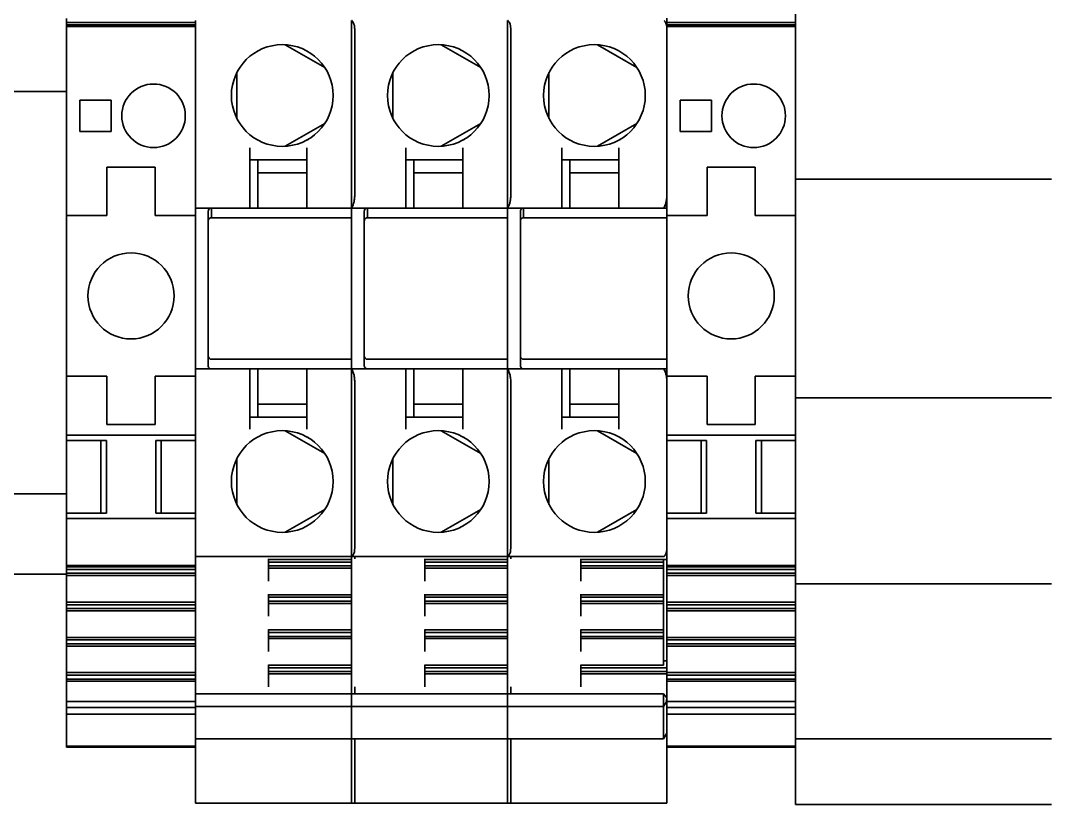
# Model space of a CAD drawing. Header units: millimetres. Extents: x 184 to 2238, y 135 to 1711.
# Drawn here: x 1827.8 to 1891.8, y 1379.1 to 1427.8 of the extents above; entities that cross this region are included whole.
import ezdxf

# ---------------------------------------------------------------- set-up
doc = ezdxf.new("R2010")
doc.units = ezdxf.units.MM
doc.header["$LTSCALE"] = 6
doc.layers.add('Видимый контур (ГОСТ)', color=7, linetype='Continuous', lineweight=35)

msp = doc.modelspace()

# ---------------------------------------------------------------- linework, layer by layer
at = {"layer": 'Видимый контур (ГОСТ)'}
for p, q in [((1875.941, 1417.981), (1875.941, 1429.538)), ((1830.641, 1427.728), (1830.641, 1427.966)), ((1867.941, 1427.997), (1867.941, 1427.575)), ((1838.641, 1427.728), (1830.641, 1427.728)), ((1830.641, 1427.566), (1830.641, 1427.728)), ((1830.641, 1427.537), (1830.641, 1427.566)), ((1830.641, 1427.566), (1838.641, 1427.566)), ((1830.641, 1427.537), (1830.641, 1427.48)), ((1830.641, 1427.48), (1838.641, 1427.48)), ((1830.641, 1427.48), (1830.641, 1427.3)), ((1830.641, 1426.769), (1830.641, 1427.3)), ((1838.641, 1427.767), (1838.641, 1427.838)), ((1838.641, 1427.399), (1838.641, 1427.767)), ((1838.641, 1427.399), (1838.641, 1427.3)), ((1838.641, 1426.769), (1838.641, 1427.3)), ((1848.341, 1427.767), (1848.341, 1427.838)), ((1848.341, 1427.231), (1848.341, 1427.767)), ((1848.541, 1427.231), (1848.541, 1427.335)), ((1858.041, 1427.767), (1858.041, 1427.838)), ((1858.041, 1427.231), (1858.041, 1427.767)), ((1858.241, 1427.231), (1858.241, 1427.335)), ((1867.941, 1427.575), (1867.837, 1427.755)), ((1875.941, 1427.728), (1867.941, 1427.728)), ((1867.941, 1427.575), (1867.941, 1427.521)), ((1867.941, 1427.566), (1875.941, 1427.566)), ((1867.941, 1427.521), (1867.941, 1427.409)), ((1867.941, 1427.48), (1875.941, 1427.48)), ((1867.941, 1427.409), (1867.941, 1427.3)), ((1867.941, 1426.769), (1867.941, 1427.3)), ((1830.641, 1426.769), (1830.641, 1416.471)), ((1838.641, 1426.769), (1838.641, 1416.471)), ((1848.341, 1427.231), (1848.341, 1416.931)), ((1848.541, 1427.231), (1848.541, 1416.931)), ((1858.041, 1427.231), (1858.041, 1416.931)), ((1858.241, 1427.231), (1858.241, 1416.931)), ((1867.941, 1426.769), (1867.941, 1416.471)), ((1844.222, 1426.338), (1846.684, 1424.916)), ((1853.922, 1426.338), (1856.384, 1424.916)), ((1863.622, 1426.338), (1866.084, 1424.916)), ((1841.216, 1421.759), (1841.216, 1424.602)), ((1850.916, 1421.759), (1850.916, 1424.602)), ((1860.616, 1421.759), (1860.616, 1424.602)), ((1830.641, 1423.421), (1737.695, 1423.421)), ((1833.416, 1422.896), (1831.466, 1422.896)), ((1831.466, 1422.896), (1831.466, 1420.946)), ((1833.416, 1420.946), (1833.416, 1422.896)), ((1870.716, 1422.896), (1868.766, 1422.896)), ((1868.766, 1422.896), (1868.766, 1420.946)), ((1870.716, 1420.946), (1870.716, 1422.896)), ((1831.466, 1420.946), (1833.416, 1420.946)), ((1846.684, 1421.445), (1844.222, 1420.023)), ((1856.384, 1421.445), (1853.922, 1420.023)), ((1866.084, 1421.445), (1863.622, 1420.023)), ((1868.766, 1420.946), (1870.716, 1420.946)), ((1845.644, 1420.454), (1845.6, 1420.429)), ((1855.344, 1420.454), (1855.3, 1420.429)), ((1865.044, 1420.454), (1865, 1420.429)), ((1842.016, 1419.931), (1842.016, 1416.931)), ((1845.566, 1416.931), (1845.566, 1419.931)), ((1851.716, 1419.931), (1851.716, 1416.931)), ((1855.266, 1416.931), (1855.266, 1419.931)), ((1861.416, 1419.931), (1861.416, 1416.931)), ((1864.966, 1416.931), (1864.966, 1419.931)), ((1842.016, 1419.181), (1845.566, 1419.181)), ((1842.516, 1419.181), (1842.516, 1416.181)), ((1851.716, 1419.181), (1855.266, 1419.181)), ((1852.216, 1419.181), (1852.216, 1416.181)), ((1861.416, 1419.181), (1864.966, 1419.181)), ((1861.916, 1419.181), (1861.916, 1416.181)), ((1833.141, 1418.721), (1833.141, 1416.471)), ((1836.141, 1418.721), (1833.141, 1418.721)), ((1836.141, 1416.471), (1836.141, 1418.721)), ((1842.516, 1418.381), (1845.566, 1418.381)), ((1852.216, 1418.381), (1855.266, 1418.381)), ((1861.916, 1418.381), (1864.966, 1418.381)), ((1870.441, 1418.721), (1870.441, 1416.471)), ((1873.441, 1418.721), (1870.441, 1418.721)), ((1873.441, 1416.471), (1873.441, 1418.721)), ((1891.841, 1417.981), (1875.941, 1417.981)), ((1875.941, 1404.381), (1875.941, 1417.981)), ((1830.641, 1415.721), (1830.641, 1416.471)), ((1833.141, 1416.471), (1833.141, 1415.721)), ((1836.141, 1415.721), (1836.141, 1416.471)), ((1838.641, 1415.721), (1838.641, 1416.471)), ((1842.016, 1416.181), (1842.016, 1416.931)), ((1845.566, 1416.931), (1845.566, 1416.181)), ((1848.341, 1416.181), (1848.341, 1416.931)), ((1851.716, 1416.181), (1851.716, 1416.931)), ((1855.266, 1416.931), (1855.266, 1416.181)), ((1858.041, 1416.181), (1858.041, 1416.931)), ((1861.416, 1416.181), (1861.416, 1416.931)), ((1864.966, 1416.931), (1864.966, 1416.181)), ((1867.941, 1416.527), (1867.79, 1416.265)), ((1867.941, 1415.721), (1867.941, 1416.471)), ((1870.441, 1416.471), (1870.441, 1415.721)), ((1873.441, 1415.721), (1873.441, 1416.471)), ((1838.641, 1416.181), (1842.016, 1416.181)), ((1839.441, 1415.681), (1839.441, 1415.981)), ((1839.637, 1416.181), (1839.637, 1415.815)), ((1842.516, 1416.181), (1842.016, 1416.181)), ((1842.516, 1416.181), (1845.566, 1416.181)), ((1845.566, 1416.181), (1848.341, 1416.181)), ((1848.39, 1416.265), (1848.341, 1416.181)), ((1848.341, 1416.181), (1848.341, 1415.681)), ((1848.341, 1416.181), (1851.716, 1416.181)), ((1849.141, 1415.681), (1849.141, 1415.981)), ((1849.337, 1416.181), (1849.337, 1415.815)), ((1852.216, 1416.181), (1851.716, 1416.181)), ((1852.216, 1416.181), (1855.266, 1416.181)), ((1855.266, 1416.181), (1858.041, 1416.181)), ((1858.09, 1416.265), (1858.041, 1416.181)), ((1858.041, 1416.181), (1858.041, 1415.681)), ((1858.041, 1416.181), (1861.416, 1416.181)), ((1858.841, 1415.681), (1858.841, 1415.981)), ((1859.037, 1416.181), (1859.037, 1415.815)), ((1861.916, 1416.181), (1861.416, 1416.181)), ((1861.916, 1416.181), (1864.966, 1416.181)), ((1864.966, 1416.181), (1867.741, 1416.181)), ((1867.79, 1416.265), (1867.741, 1416.181)), ((1867.741, 1416.181), (1867.941, 1416.181)), ((1833.141, 1415.721), (1830.641, 1415.721)), ((1830.641, 1415.721), (1830.641, 1405.721)), ((1836.141, 1415.721), (1838.641, 1415.721)), ((1838.641, 1406.222), (1838.641, 1415.721)), ((1839.441, 1406.681), (1839.441, 1415.681)), ((1839.641, 1415.581), (1848.341, 1415.581)), ((1848.341, 1415.681), (1848.341, 1406.681)), ((1849.141, 1406.681), (1849.141, 1415.681)), ((1849.341, 1415.581), (1858.041, 1415.581)), ((1858.041, 1415.681), (1858.041, 1406.681)), ((1858.841, 1406.681), (1858.841, 1415.681)), ((1859.041, 1415.581), (1867.941, 1415.581)), ((1870.441, 1415.721), (1867.941, 1415.721)), ((1867.941, 1415.721), (1867.941, 1405.834)), ((1873.441, 1415.721), (1875.941, 1415.721)), ((1838.641, 1406.222), (1838.641, 1406.181)), ((1838.641, 1405.582), (1838.641, 1406.181)), ((1838.641, 1406.181), (1842.016, 1406.181)), ((1839.441, 1406.381), (1839.441, 1406.681)), ((1839.641, 1406.781), (1848.341, 1406.781)), ((1842.516, 1406.181), (1842.016, 1406.181)), ((1842.016, 1406.181), (1842.016, 1405.431)), ((1842.516, 1406.181), (1845.566, 1406.181)), ((1842.516, 1403.181), (1842.516, 1406.181)), ((1845.566, 1405.431), (1845.566, 1406.181)), ((1845.566, 1406.181), (1848.341, 1406.181)), ((1848.341, 1406.681), (1848.341, 1406.181)), ((1848.39, 1406.096), (1848.341, 1406.181)), ((1848.341, 1405.431), (1848.341, 1406.181)), ((1848.341, 1406.181), (1851.716, 1406.181)), ((1849.141, 1406.381), (1849.141, 1406.681)), ((1849.341, 1406.781), (1858.041, 1406.781)), ((1852.216, 1406.181), (1851.716, 1406.181)), ((1851.716, 1406.181), (1851.716, 1405.431)), ((1852.216, 1406.181), (1855.266, 1406.181)), ((1852.216, 1403.181), (1852.216, 1406.181)), ((1855.266, 1405.431), (1855.266, 1406.181)), ((1855.266, 1406.181), (1858.041, 1406.181)), ((1858.041, 1406.681), (1858.041, 1406.181)), ((1858.09, 1406.096), (1858.041, 1406.181)), ((1858.041, 1405.431), (1858.041, 1406.181)), ((1858.041, 1406.181), (1861.416, 1406.181)), ((1858.841, 1406.381), (1858.841, 1406.681)), ((1859.041, 1406.781), (1867.941, 1406.781)), ((1861.916, 1406.181), (1861.416, 1406.181)), ((1861.416, 1406.181), (1861.416, 1405.431)), ((1861.916, 1406.181), (1864.966, 1406.181)), ((1861.916, 1403.181), (1861.916, 1406.181)), ((1864.966, 1405.431), (1864.966, 1406.181)), ((1864.966, 1406.181), (1867.741, 1406.181)), ((1867.79, 1406.096), (1867.741, 1406.181)), ((1867.741, 1406.181), (1867.941, 1406.181)), ((1830.641, 1405.721), (1833.141, 1405.721)), ((1830.641, 1404.971), (1830.641, 1405.721)), ((1833.141, 1404.971), (1833.141, 1405.721)), ((1836.141, 1404.971), (1836.141, 1405.721)), ((1836.141, 1405.721), (1838.641, 1405.721)), ((1838.641, 1404.971), (1838.641, 1405.582)), ((1867.941, 1405.834), (1867.79, 1406.096)), ((1867.941, 1405.595), (1867.941, 1405.834)), ((1867.941, 1405.721), (1870.441, 1405.721)), ((1867.941, 1404.971), (1867.941, 1405.595)), ((1870.441, 1404.971), (1870.441, 1405.721)), ((1873.441, 1404.971), (1873.441, 1405.721)), ((1873.441, 1405.721), (1875.941, 1405.721)), ((1830.641, 1404.971), (1830.641, 1402.071)), ((1833.141, 1404.971), (1833.141, 1402.721)), ((1836.141, 1402.721), (1836.141, 1404.971)), ((1838.641, 1404.971), (1838.641, 1402.071)), ((1842.016, 1402.431), (1842.016, 1405.431)), ((1845.566, 1405.431), (1845.566, 1402.431)), ((1848.341, 1405.431), (1848.341, 1395.131)), ((1848.541, 1405.431), (1848.541, 1395.131)), ((1851.716, 1402.431), (1851.716, 1405.431)), ((1855.266, 1405.431), (1855.266, 1402.431)), ((1858.041, 1405.431), (1858.041, 1395.131)), ((1858.241, 1405.431), (1858.241, 1395.131)), ((1861.416, 1402.431), (1861.416, 1405.431)), ((1864.966, 1405.431), (1864.966, 1402.431)), ((1867.941, 1404.971), (1867.941, 1402.071)), ((1870.441, 1404.971), (1870.441, 1402.721)), ((1873.441, 1402.721), (1873.441, 1404.971)), ((1891.841, 1404.381), (1875.941, 1404.381)), ((1875.941, 1392.823), (1875.941, 1404.381)), ((1842.516, 1403.981), (1845.566, 1403.981)), ((1852.216, 1403.981), (1855.266, 1403.981)), ((1861.916, 1403.981), (1864.966, 1403.981)), ((1845.566, 1403.181), (1842.016, 1403.181)), ((1855.266, 1403.181), (1851.716, 1403.181)), ((1864.966, 1403.181), (1861.416, 1403.181)), ((1833.141, 1402.721), (1836.141, 1402.721)), ((1846.684, 1400.916), (1844.222, 1402.338)), ((1856.384, 1400.916), (1853.922, 1402.338)), ((1866.084, 1400.916), (1863.622, 1402.338)), ((1870.441, 1402.721), (1873.441, 1402.721)), ((1830.641, 1402.071), (1838.641, 1402.071)), ((1830.641, 1401.721), (1830.641, 1402.071)), ((1830.641, 1401.721), (1833.108, 1401.721)), ((1830.641, 1397.221), (1830.641, 1401.721)), ((1832.766, 1397.221), (1832.766, 1401.721)), ((1833.108, 1401.721), (1833.108, 1397.221)), ((1836.174, 1401.721), (1838.641, 1401.721)), ((1836.174, 1397.221), (1836.174, 1401.721)), ((1836.516, 1397.221), (1836.516, 1401.721)), ((1838.641, 1402.071), (1838.641, 1396.871)), ((1845.644, 1401.907), (1845.6, 1401.932)), ((1855.344, 1401.907), (1855.3, 1401.932)), ((1865.044, 1401.907), (1865, 1401.932)), ((1867.941, 1402.071), (1875.941, 1402.071)), ((1867.941, 1402.071), (1867.941, 1396.871)), ((1867.941, 1401.721), (1870.408, 1401.721)), ((1870.066, 1397.221), (1870.066, 1401.721)), ((1870.408, 1401.721), (1870.408, 1397.221)), ((1873.474, 1401.721), (1875.941, 1401.721)), ((1873.474, 1397.221), (1873.474, 1401.721)), ((1873.816, 1397.221), (1873.816, 1401.721)), ((1841.216, 1400.602), (1841.216, 1397.759)), ((1850.916, 1400.602), (1850.916, 1397.759)), ((1860.616, 1400.602), (1860.616, 1397.759)), ((1830.641, 1398.421), (1737.695, 1398.421)), ((1830.641, 1397.221), (1833.108, 1397.221)), ((1830.641, 1396.871), (1830.641, 1397.221)), ((1836.174, 1397.221), (1838.641, 1397.221)), ((1844.222, 1396.023), (1846.684, 1397.445)), ((1853.922, 1396.023), (1856.384, 1397.445)), ((1863.622, 1396.023), (1866.084, 1397.445)), ((1867.941, 1397.221), (1870.408, 1397.221)), ((1873.474, 1397.221), (1875.941, 1397.221)), ((1830.641, 1396.871), (1838.641, 1396.871)), ((1830.641, 1396.871), (1830.641, 1394.672)), ((1838.641, 1396.871), (1838.641, 1394.672)), ((1867.941, 1396.871), (1875.941, 1396.871)), ((1867.941, 1396.871), (1867.941, 1394.672)), ((1830.641, 1394.142), (1830.641, 1394.672)), ((1838.641, 1394.142), (1838.641, 1394.672)), ((1848.341, 1394.595), (1848.341, 1395.131)), ((1848.541, 1395.131), (1848.541, 1395.027)), ((1858.041, 1394.595), (1858.041, 1395.131)), ((1858.241, 1395.131), (1858.241, 1395.027)), ((1867.941, 1394.787), (1867.837, 1394.606)), ((1867.941, 1394.142), (1867.941, 1394.672)), ((1830.641, 1394.142), (1830.641, 1393.961)), ((1838.641, 1394.523), (1848.366, 1394.523)), ((1838.641, 1394.142), (1838.641, 1393.961)), ((1843.191, 1392.993), (1843.191, 1394.365)), ((1848.341, 1394.335), (1843.191, 1394.335)), ((1848.341, 1394.174), (1843.191, 1394.174)), ((1848.341, 1394.523), (1848.341, 1394.595)), ((1848.341, 1394.523), (1848.341, 1385.971)), ((1848.341, 1394.523), (1858.066, 1394.523)), ((1848.541, 1394.523), (1848.541, 1394.365)), ((1852.891, 1392.993), (1852.891, 1394.365)), ((1858.041, 1394.335), (1852.891, 1394.335)), ((1858.041, 1394.174), (1852.891, 1394.174)), ((1858.041, 1394.523), (1858.041, 1394.595)), ((1858.041, 1394.523), (1858.041, 1385.971)), ((1858.041, 1394.523), (1867.766, 1394.523)), ((1858.241, 1394.523), (1858.241, 1394.365)), ((1862.591, 1392.993), (1862.591, 1394.365)), ((1867.941, 1394.335), (1862.591, 1394.335)), ((1867.741, 1394.174), (1862.591, 1394.174)), ((1867.741, 1394.335), (1867.741, 1394.174)), ((1867.741, 1394.174), (1867.741, 1393.935)), ((1867.941, 1394.142), (1867.941, 1393.961)), ((1830.641, 1393.421), (1737.695, 1393.421)), ((1830.641, 1393.961), (1838.641, 1393.961)), ((1830.641, 1393.905), (1830.641, 1393.961)), ((1830.641, 1393.905), (1830.641, 1393.875)), ((1830.641, 1393.875), (1830.641, 1393.714)), ((1838.641, 1393.875), (1830.641, 1393.875)), ((1838.641, 1393.714), (1830.641, 1393.714)), ((1830.641, 1393.714), (1830.641, 1393.475)), ((1838.641, 1393.475), (1830.641, 1393.475)), ((1838.641, 1393.475), (1830.641, 1393.475)), ((1830.641, 1393.475), (1830.641, 1393.334)), ((1838.641, 1393.905), (1838.641, 1393.961)), ((1838.641, 1393.905), (1838.641, 1393.875)), ((1838.641, 1393.875), (1838.641, 1393.088)), ((1848.341, 1393.935), (1843.191, 1393.935)), ((1848.341, 1393.794), (1843.191, 1393.794)), ((1858.041, 1393.935), (1852.891, 1393.935)), ((1858.041, 1393.794), (1852.891, 1393.794)), ((1867.741, 1393.935), (1862.591, 1393.935)), ((1867.741, 1393.794), (1862.591, 1393.794)), ((1867.741, 1393.935), (1867.741, 1393.794)), ((1867.741, 1393.794), (1867.741, 1393.109)), ((1867.941, 1393.961), (1875.941, 1393.961)), ((1867.941, 1393.905), (1867.941, 1393.961)), ((1867.941, 1393.905), (1867.941, 1393.875)), ((1867.941, 1393.875), (1867.941, 1393.714)), ((1875.941, 1393.875), (1867.941, 1393.875)), ((1875.941, 1393.714), (1867.941, 1393.714)), ((1867.941, 1393.714), (1867.941, 1393.475)), ((1875.941, 1393.475), (1867.941, 1393.475)), ((1875.941, 1393.475), (1867.941, 1393.475)), ((1867.941, 1393.475), (1867.941, 1393.334)), ((1838.641, 1393.334), (1830.641, 1393.334)), ((1830.641, 1393.334), (1830.641, 1392.649)), ((1838.641, 1393.088), (1838.641, 1392.649)), ((1848.341, 1392.993), (1848.341, 1392.173)), ((1858.041, 1392.993), (1858.041, 1392.173)), ((1867.741, 1392.993), (1867.741, 1393.109)), ((1867.741, 1392.993), (1867.741, 1392.173)), ((1875.941, 1393.334), (1867.941, 1393.334)), ((1867.941, 1393.334), (1867.941, 1392.649)), ((1891.841, 1392.823), (1875.941, 1392.823)), ((1875.941, 1383.181), (1875.941, 1392.823)), ((1830.641, 1392.649), (1830.641, 1392.533)), ((1830.641, 1391.713), (1830.641, 1392.533)), ((1838.641, 1392.649), (1838.641, 1392.533)), ((1838.641, 1391.713), (1838.641, 1392.533)), ((1843.191, 1390.801), (1843.191, 1392.173)), ((1848.341, 1392.143), (1843.191, 1392.143)), ((1852.891, 1390.801), (1852.891, 1392.173)), ((1858.041, 1392.143), (1852.891, 1392.143)), ((1862.591, 1390.801), (1862.591, 1392.173)), ((1867.741, 1392.143), (1862.591, 1392.143)), ((1867.741, 1392.143), (1867.741, 1392.173)), ((1867.741, 1392.143), (1867.741, 1391.982)), ((1867.941, 1392.649), (1867.941, 1392.533)), ((1867.941, 1391.713), (1867.941, 1392.533)), ((1830.641, 1391.713), (1830.641, 1391.683)), ((1830.641, 1391.683), (1830.641, 1391.522)), ((1838.641, 1391.683), (1830.641, 1391.683)), ((1838.641, 1391.522), (1830.641, 1391.522)), ((1830.641, 1391.522), (1830.641, 1391.283)), ((1838.641, 1391.713), (1838.641, 1391.683)), ((1838.641, 1391.683), (1838.641, 1390.896)), ((1848.341, 1391.982), (1843.191, 1391.982)), ((1848.341, 1391.743), (1843.191, 1391.743)), ((1848.341, 1391.602), (1843.191, 1391.602)), ((1858.041, 1391.982), (1852.891, 1391.982)), ((1858.041, 1391.743), (1852.891, 1391.743)), ((1858.041, 1391.602), (1852.891, 1391.602)), ((1867.741, 1391.982), (1862.591, 1391.982)), ((1867.741, 1391.743), (1862.591, 1391.743)), ((1867.741, 1391.602), (1862.591, 1391.602)), ((1867.741, 1391.982), (1867.741, 1391.743)), ((1867.741, 1391.743), (1867.741, 1391.602)), ((1867.741, 1391.602), (1867.741, 1390.917)), ((1867.941, 1391.713), (1867.941, 1391.683)), ((1867.941, 1391.683), (1867.941, 1391.522)), ((1875.941, 1391.683), (1867.941, 1391.683)), ((1875.941, 1391.522), (1867.941, 1391.522)), ((1867.941, 1391.522), (1867.941, 1391.283)), ((1838.641, 1391.283), (1830.641, 1391.283)), ((1838.641, 1391.283), (1830.641, 1391.283)), ((1830.641, 1391.283), (1830.641, 1391.142)), ((1838.641, 1391.142), (1830.641, 1391.142)), ((1830.641, 1391.142), (1830.641, 1390.457)), ((1838.641, 1390.896), (1838.641, 1390.457)), ((1848.341, 1390.801), (1848.341, 1389.981)), ((1858.041, 1390.801), (1858.041, 1389.981)), ((1867.741, 1390.801), (1867.741, 1390.917)), ((1867.741, 1390.801), (1867.741, 1389.981)), ((1875.941, 1391.283), (1867.941, 1391.283)), ((1875.941, 1391.283), (1867.941, 1391.283)), ((1867.941, 1391.283), (1867.941, 1391.142)), ((1875.941, 1391.142), (1867.941, 1391.142)), ((1867.941, 1391.142), (1867.941, 1390.457)), ((1830.641, 1390.457), (1830.641, 1390.341)), ((1830.641, 1389.521), (1830.641, 1390.341)), ((1838.641, 1390.457), (1838.641, 1390.341)), ((1838.641, 1389.521), (1838.641, 1390.341)), ((1867.941, 1390.457), (1867.941, 1390.341)), ((1867.941, 1389.521), (1867.941, 1390.341)), ((1830.641, 1389.521), (1830.641, 1389.491)), ((1838.641, 1389.521), (1838.641, 1389.491)), ((1843.191, 1388.609), (1843.191, 1389.981)), ((1848.341, 1389.951), (1843.191, 1389.951)), ((1848.341, 1389.79), (1843.191, 1389.79)), ((1848.341, 1389.551), (1843.191, 1389.551)), ((1852.891, 1388.609), (1852.891, 1389.981)), ((1858.041, 1389.951), (1852.891, 1389.951)), ((1858.041, 1389.79), (1852.891, 1389.79)), ((1858.041, 1389.551), (1852.891, 1389.551)), ((1862.591, 1388.609), (1862.591, 1389.981)), ((1867.741, 1389.951), (1862.591, 1389.951)), ((1867.741, 1389.79), (1862.591, 1389.79)), ((1867.741, 1389.551), (1862.591, 1389.551)), ((1867.741, 1389.951), (1867.741, 1389.981)), ((1867.741, 1389.951), (1867.741, 1389.79)), ((1867.741, 1389.79), (1867.741, 1389.551)), ((1867.741, 1389.551), (1867.741, 1389.41)), ((1867.941, 1389.521), (1867.941, 1389.491)), ((1830.641, 1389.491), (1830.641, 1389.33)), ((1838.641, 1389.491), (1830.641, 1389.491)), ((1838.641, 1389.33), (1830.641, 1389.33)), ((1830.641, 1389.33), (1830.641, 1389.091)), ((1838.641, 1389.091), (1830.641, 1389.091)), ((1838.641, 1389.091), (1830.641, 1389.091)), ((1830.641, 1389.091), (1830.641, 1388.95)), ((1838.641, 1388.95), (1830.641, 1388.95)), ((1830.641, 1388.95), (1830.641, 1388.265)), ((1838.641, 1389.491), (1838.641, 1388.704)), ((1848.341, 1389.41), (1843.191, 1389.41)), ((1858.041, 1389.41), (1852.891, 1389.41)), ((1867.741, 1389.41), (1862.591, 1389.41)), ((1867.741, 1389.41), (1867.741, 1388.725)), ((1867.941, 1389.491), (1867.941, 1389.33)), ((1875.941, 1389.491), (1867.941, 1389.491)), ((1875.941, 1389.33), (1867.941, 1389.33)), ((1867.941, 1389.33), (1867.941, 1389.091)), ((1875.941, 1389.091), (1867.941, 1389.091)), ((1875.941, 1389.091), (1867.941, 1389.091)), ((1867.941, 1389.091), (1867.941, 1388.95)), ((1875.941, 1388.95), (1867.941, 1388.95)), ((1867.941, 1388.95), (1867.941, 1388.265)), ((1830.641, 1388.265), (1830.641, 1388.149)), ((1838.641, 1388.704), (1838.641, 1388.265)), ((1838.641, 1388.265), (1838.641, 1388.149)), ((1848.341, 1388.609), (1848.341, 1387.789)), ((1858.041, 1388.609), (1858.041, 1387.789)), ((1867.741, 1388.609), (1867.741, 1388.725)), ((1867.741, 1388.609), (1867.741, 1387.789)), ((1867.941, 1388.265), (1867.941, 1388.149)), ((1830.641, 1387.329), (1830.641, 1388.149)), ((1838.641, 1387.329), (1838.641, 1388.149)), ((1843.191, 1386.417), (1843.191, 1387.789)), ((1848.341, 1387.759), (1843.191, 1387.759)), ((1848.341, 1387.598), (1843.191, 1387.598)), ((1852.891, 1386.417), (1852.891, 1387.789)), ((1858.041, 1387.759), (1852.891, 1387.759)), ((1858.041, 1387.598), (1852.891, 1387.598)), ((1862.591, 1386.417), (1862.591, 1387.789)), ((1867.741, 1387.759), (1862.591, 1387.759)), ((1867.941, 1387.598), (1862.591, 1387.598)), ((1867.941, 1388.022), (1867.741, 1388.022)), ((1867.741, 1387.759), (1867.741, 1387.789)), ((1867.941, 1387.329), (1867.941, 1388.149)), ((1830.641, 1387.329), (1830.641, 1387.299)), ((1830.641, 1387.299), (1830.641, 1387.138)), ((1838.641, 1387.299), (1830.641, 1387.299)), ((1838.641, 1387.138), (1830.641, 1387.138)), ((1830.641, 1387.138), (1830.641, 1386.899)), ((1838.641, 1387.329), (1838.641, 1387.299)), ((1838.641, 1387.299), (1838.641, 1386.512)), ((1848.341, 1387.359), (1843.191, 1387.359)), ((1848.341, 1387.217), (1843.191, 1387.217)), ((1858.041, 1387.359), (1852.891, 1387.359)), ((1858.041, 1387.217), (1852.891, 1387.217)), ((1867.941, 1387.359), (1862.591, 1387.359)), ((1867.941, 1387.217), (1862.591, 1387.217)), ((1867.941, 1387.329), (1867.941, 1387.299)), ((1875.941, 1387.299), (1867.941, 1387.299)), ((1867.941, 1387.299), (1867.941, 1387.217)), ((1867.941, 1387.217), (1867.941, 1386.894)), ((1875.941, 1387.138), (1867.941, 1387.138)), ((1838.641, 1386.899), (1830.641, 1386.899)), ((1838.641, 1386.899), (1830.641, 1386.899)), ((1830.641, 1386.899), (1830.641, 1386.758)), ((1838.641, 1386.758), (1830.641, 1386.758)), ((1830.641, 1386.758), (1830.641, 1386.073)), ((1838.641, 1386.512), (1838.641, 1386.073)), ((1848.541, 1386.417), (1848.541, 1385.971)), ((1858.241, 1386.417), (1858.241, 1385.971)), ((1875.941, 1386.899), (1867.941, 1386.899)), ((1875.941, 1386.899), (1867.941, 1386.899)), ((1867.941, 1386.894), (1867.941, 1386.758)), ((1875.941, 1386.758), (1867.941, 1386.758)), ((1867.941, 1386.758), (1867.941, 1386.073)), ((1830.641, 1386.073), (1830.641, 1385.957)), ((1830.641, 1385.511), (1830.641, 1385.957)), ((1838.641, 1386.073), (1838.641, 1385.957)), ((1838.641, 1385.971), (1848.341, 1385.971)), ((1838.641, 1385.511), (1838.641, 1385.957)), ((1848.341, 1385.758), (1848.341, 1385.971)), ((1848.341, 1385.971), (1848.341, 1385.758)), ((1848.341, 1385.971), (1858.041, 1385.971)), ((1848.341, 1385.406), (1848.341, 1385.758)), ((1848.341, 1385.406), (1848.341, 1385.758)), ((1858.041, 1385.758), (1858.041, 1385.971)), ((1858.041, 1385.971), (1858.041, 1385.758)), ((1858.041, 1385.971), (1867.741, 1385.971)), ((1858.041, 1385.406), (1858.041, 1385.758)), ((1858.041, 1385.406), (1858.041, 1385.758)), ((1867.941, 1385.726), (1867.741, 1385.971)), ((1867.741, 1385.758), (1867.741, 1385.971)), ((1867.741, 1385.406), (1867.741, 1385.758)), ((1867.941, 1386.073), (1867.941, 1385.957)), ((1867.941, 1385.511), (1867.941, 1385.957)), ((1830.641, 1385.511), (1838.641, 1385.511)), ((1830.641, 1385.122), (1830.641, 1385.511)), ((1830.641, 1385.122), (1838.641, 1385.122)), ((1830.641, 1385.122), (1830.641, 1384.941)), ((1838.641, 1385.122), (1838.641, 1385.511)), ((1838.641, 1385.181), (1848.341, 1385.181)), ((1838.641, 1385.122), (1838.641, 1384.941)), ((1848.341, 1385.181), (1848.341, 1385.406)), ((1848.341, 1385.181), (1848.341, 1385.406)), ((1848.341, 1383.442), (1848.341, 1385.181)), ((1848.341, 1385.181), (1848.341, 1383.442)), ((1848.341, 1385.181), (1858.041, 1385.181)), ((1858.041, 1385.181), (1858.041, 1385.406)), ((1858.041, 1385.181), (1858.041, 1385.406)), ((1858.041, 1383.442), (1858.041, 1385.181)), ((1858.041, 1385.181), (1858.041, 1383.442)), ((1858.041, 1385.181), (1867.741, 1385.181)), ((1867.941, 1385.527), (1867.741, 1385.181)), ((1867.741, 1385.181), (1867.741, 1385.406)), ((1867.741, 1383.442), (1867.741, 1385.181)), ((1867.941, 1385.511), (1875.941, 1385.511)), ((1867.941, 1385.122), (1867.941, 1385.511)), ((1867.941, 1385.122), (1875.941, 1385.122)), ((1867.941, 1385.122), (1867.941, 1384.941)), ((1830.641, 1384.722), (1830.641, 1384.941)), ((1830.641, 1382.982), (1830.641, 1384.722)), ((1830.641, 1384.722), (1838.641, 1384.722)), ((1838.641, 1384.722), (1838.641, 1384.941)), ((1838.641, 1382.982), (1838.641, 1384.722)), ((1867.941, 1384.722), (1867.941, 1384.941)), ((1867.941, 1382.982), (1867.941, 1384.722)), ((1867.941, 1384.722), (1875.941, 1384.722)), ((1838.641, 1383.181), (1848.341, 1383.181)), ((1848.341, 1383.181), (1848.341, 1383.442)), ((1848.341, 1383.181), (1848.341, 1383.442)), ((1848.341, 1383.181), (1848.341, 1379.931)), ((1848.341, 1383.181), (1858.041, 1383.181)), ((1848.541, 1383.181), (1848.541, 1379.931)), ((1858.041, 1383.181), (1858.041, 1383.442)), ((1858.041, 1383.181), (1858.041, 1383.442)), ((1858.041, 1383.181), (1858.041, 1379.931)), ((1858.041, 1383.181), (1867.741, 1383.181)), ((1858.241, 1383.181), (1858.241, 1379.931)), ((1867.941, 1383.527), (1867.741, 1383.181)), ((1867.741, 1383.181), (1867.741, 1383.442)), ((1875.941, 1382.982), (1875.941, 1383.181)), ((1891.841, 1383.181), (1875.941, 1383.181)), ((1830.641, 1382.721), (1830.641, 1382.982)), ((1830.641, 1382.671), (1830.641, 1382.721)), ((1830.641, 1382.721), (1838.641, 1382.721)), ((1838.641, 1382.671), (1830.641, 1382.671)), ((1838.641, 1382.721), (1838.641, 1382.982)), ((1838.641, 1382.721), (1838.641, 1379.931)), ((1867.941, 1382.721), (1867.941, 1382.982)), ((1867.941, 1382.721), (1875.941, 1382.721)), ((1867.941, 1382.721), (1867.941, 1379.931)), ((1875.941, 1382.671), (1867.941, 1382.671)), ((1875.941, 1382.721), (1875.941, 1382.982)), ((1875.941, 1379.104), (1875.941, 1382.721)), ((1838.641, 1379.181), (1838.641, 1379.931)), ((1848.341, 1379.181), (1848.341, 1379.931)), ((1848.541, 1379.181), (1848.541, 1379.931)), ((1858.041, 1379.181), (1858.041, 1379.931)), ((1858.241, 1379.181), (1858.241, 1379.931)), ((1867.941, 1379.181), (1867.941, 1379.931)), ((1838.641, 1379.181), (1848.541, 1379.181)), ((1848.341, 1379.181), (1858.241, 1379.181)), ((1858.041, 1379.181), (1867.941, 1379.181)), ((1891.841, 1379.104), (1875.941, 1379.104))]:
    msp.add_line(p, q, dxfattribs=at)
for centre, radius in [((1844.041, 1423.181), 3.162), ((1853.741, 1423.181), 3.162), ((1863.441, 1423.181), 3.162), ((1836.041, 1421.921), 1.975), ((1873.341, 1421.921), 1.975), ((1834.641, 1410.721), 2.675), ((1871.941, 1410.721), 2.675), ((1844.041, 1399.181), 3.162), ((1853.741, 1399.181), 3.162), ((1863.441, 1399.181), 3.162)]:
    msp.add_circle(centre, radius, dxfattribs=at)
for centre, start, end in [((1839.641, 1415.381), 90, 90.00421), ((1849.341, 1415.381), 90, 90.00421), ((1859.041, 1415.381), 90, 90.00421), ((1839.641, 1406.981), 180, 269.99732), ((1849.341, 1406.981), 180, 269.99732), ((1859.041, 1406.981), 180, 269.99732)]:
    msp.add_arc(centre, 0.2, start, end, dxfattribs=at)
for centre in [(1839.641, 1416.381), (1849.341, 1416.381), (1859.041, 1416.381)]:
    msp.add_ellipse(centre, major_axis=(0, -0.801), ratio=0.006166, start_param=5.497928, end_param=5.899937, dxfattribs=at)
for points, knots in [([(1848.43, 1427.767), (1848.427, 1427.771), (1848.425, 1427.775), (1848.41, 1427.798), (1848.398, 1427.815), (1848.379, 1427.834), (1848.372, 1427.838), (1848.366, 1427.838)], [0.04255823, 0.04255823, 0.04255823, 0.04255823, 0.04449648, 0.04449648, 0.05431353, 0.05431353, 0.06212108, 0.06212108, 0.06212108, 0.06212108]), ([(1848.52, 1427.545), (1848.518, 1427.554), (1848.516, 1427.563), (1848.514, 1427.571), (1848.497, 1427.642), (1848.462, 1427.714), (1848.43, 1427.767)], [-0.00296651, -0.00296651, -0.00296651, -0.00296651, 0, 0, 0, 0.02427793, 0.02427793, 0.02427793, 0.02427793]), ([(1848.541, 1427.335), (1848.541, 1427.341), (1848.54, 1427.348), (1848.54, 1427.354), (1848.537, 1427.416), (1848.53, 1427.483), (1848.52, 1427.545)], [-0.00194957, -0.00194957, -0.00194957, -0.00194957, 0, 0, 0, 0.01900111, 0.01900111, 0.01900111, 0.01900111]), ([(1858.13, 1427.767), (1858.127, 1427.771), (1858.125, 1427.775), (1858.11, 1427.798), (1858.098, 1427.815), (1858.079, 1427.834), (1858.072, 1427.838), (1858.066, 1427.838)], [0.04255823, 0.04255823, 0.04255823, 0.04255823, 0.04449648, 0.04449648, 0.05431353, 0.05431353, 0.06212108, 0.06212108, 0.06212108, 0.06212108]), ([(1858.22, 1427.545), (1858.218, 1427.554), (1858.216, 1427.563), (1858.214, 1427.571), (1858.197, 1427.642), (1858.162, 1427.714), (1858.13, 1427.767)], [-0.00296651, -0.00296651, -0.00296651, -0.00296651, 0, 0, 0, 0.02427793, 0.02427793, 0.02427793, 0.02427793]), ([(1858.241, 1427.335), (1858.241, 1427.341), (1858.24, 1427.348), (1858.24, 1427.354), (1858.237, 1427.416), (1858.23, 1427.483), (1858.22, 1427.545)], [-0.00194957, -0.00194957, -0.00194957, -0.00194957, 0, 0, 0, 0.01900111, 0.01900111, 0.01900111, 0.01900111]), ([(1867.83, 1427.767), (1867.827, 1427.771), (1867.825, 1427.775), (1867.81, 1427.798), (1867.798, 1427.815), (1867.779, 1427.834), (1867.772, 1427.838), (1867.766, 1427.838)], [0.04255823, 0.04255823, 0.04255823, 0.04255823, 0.04449648, 0.04449648, 0.05431353, 0.05431353, 0.06212108, 0.06212108, 0.06212108, 0.06212108]), ([(1867.92, 1427.545), (1867.918, 1427.554), (1867.916, 1427.563), (1867.914, 1427.571), (1867.897, 1427.642), (1867.862, 1427.714), (1867.83, 1427.767)], [-0.00296651, -0.00296651, -0.00296651, -0.00296651, 0, 0, 0, 0.02427793, 0.02427793, 0.02427793, 0.02427793]), ([(1867.941, 1427.335), (1867.941, 1427.341), (1867.94, 1427.348), (1867.94, 1427.354), (1867.937, 1427.416), (1867.93, 1427.483), (1867.92, 1427.545)], [-0.00194957, -0.00194957, -0.00194957, -0.00194957, 0, 0, 0, 0.01900111, 0.01900111, 0.01900111, 0.01900111]), ([(1848.541, 1416.931), (1848.54, 1416.843), (1848.532, 1416.749), (1848.508, 1416.605), (1848.492, 1416.536), (1848.456, 1416.415), (1848.436, 1416.362), (1848.418, 1416.321), (1848.409, 1416.3), (1848.399, 1416.282), (1848.39, 1416.265)], [0.38911231, 0.38911231, 0.38911231, 0.38911231, 0.41400327, 0.41400327, 0.43585585, 0.43585585, 0.45770842, 0.45770842, 0.45770842, 0.46843581, 0.46843581, 0.46843581, 0.46843581]), ([(1858.241, 1416.931), (1858.24, 1416.843), (1858.232, 1416.749), (1858.208, 1416.605), (1858.192, 1416.536), (1858.156, 1416.415), (1858.136, 1416.362), (1858.118, 1416.321), (1858.109, 1416.3), (1858.099, 1416.282), (1858.09, 1416.265)], [0.38911231, 0.38911231, 0.38911231, 0.38911231, 0.41400327, 0.41400327, 0.43585585, 0.43585585, 0.45770842, 0.45770842, 0.45770842, 0.46843581, 0.46843581, 0.46843581, 0.46843581]), ([(1867.941, 1416.931), (1867.94, 1416.843), (1867.932, 1416.749), (1867.908, 1416.605), (1867.892, 1416.536), (1867.856, 1416.415), (1867.836, 1416.362), (1867.818, 1416.321), (1867.809, 1416.3), (1867.799, 1416.282), (1867.79, 1416.265)], [0.38911231, 0.38911231, 0.38911231, 0.38911231, 0.41400327, 0.41400327, 0.43585585, 0.43585585, 0.45770842, 0.45770842, 0.45770842, 0.46843581, 0.46843581, 0.46843581, 0.46843581]), ([(1839.441, 1415.981), (1839.441, 1416.014), (1839.449, 1416.043), (1839.473, 1416.094), (1839.49, 1416.115), (1839.548, 1416.165), (1839.596, 1416.181), (1839.641, 1416.181)], [0.11458589, 0.11458589, 0.11458589, 0.11458589, 0.12721957, 0.12721957, 0.13985326, 0.13985326, 0.16512063, 0.16512063, 0.16512063, 0.16512063]), ([(1849.141, 1415.981), (1849.141, 1416.014), (1849.149, 1416.043), (1849.173, 1416.094), (1849.19, 1416.115), (1849.248, 1416.165), (1849.296, 1416.181), (1849.341, 1416.181)], [0.11458589, 0.11458589, 0.11458589, 0.11458589, 0.12721957, 0.12721957, 0.13985326, 0.13985326, 0.16512063, 0.16512063, 0.16512063, 0.16512063]), ([(1858.841, 1415.981), (1858.841, 1416.014), (1858.849, 1416.043), (1858.873, 1416.094), (1858.89, 1416.115), (1858.948, 1416.165), (1858.996, 1416.181), (1859.041, 1416.181)], [0.11458589, 0.11458589, 0.11458589, 0.11458589, 0.12721957, 0.12721957, 0.13985326, 0.13985326, 0.16512063, 0.16512063, 0.16512063, 0.16512063]), ([(1839.641, 1406.181), (1839.593, 1406.181), (1839.537, 1406.201), (1839.484, 1406.255), (1839.469, 1406.275), (1839.447, 1406.323), (1839.441, 1406.352), (1839.441, 1406.381)], [-0.16304949, -0.16304949, -0.16304949, -0.16304949, -0.13635255, -0.13635255, -0.12546922, -0.12546922, -0.11458589, -0.11458589, -0.11458589, -0.11458589]), ([(1849.341, 1406.181), (1849.293, 1406.181), (1849.237, 1406.201), (1849.184, 1406.255), (1849.169, 1406.275), (1849.147, 1406.323), (1849.141, 1406.352), (1849.141, 1406.381)], [-0.16304949, -0.16304949, -0.16304949, -0.16304949, -0.13635255, -0.13635255, -0.12546922, -0.12546922, -0.11458589, -0.11458589, -0.11458589, -0.11458589]), ([(1859.041, 1406.181), (1858.993, 1406.181), (1858.937, 1406.201), (1858.884, 1406.255), (1858.869, 1406.275), (1858.847, 1406.323), (1858.841, 1406.352), (1858.841, 1406.381)], [-0.16304949, -0.16304949, -0.16304949, -0.16304949, -0.13635255, -0.13635255, -0.12546922, -0.12546922, -0.11458589, -0.11458589, -0.11458589, -0.11458589]), ([(1848.541, 1405.431), (1848.541, 1405.525), (1848.531, 1405.625), (1848.498, 1405.808), (1848.475, 1405.891), (1848.432, 1406.01), (1848.411, 1406.059), (1848.39, 1406.096)], [0.34430611, 0.34430611, 0.34430611, 0.34430611, 0.3726728, 0.3726728, 0.40103948, 0.40103948, 0.42452367, 0.42452367, 0.42452367, 0.42452367]), ([(1858.241, 1405.431), (1858.241, 1405.525), (1858.231, 1405.625), (1858.198, 1405.808), (1858.175, 1405.891), (1858.132, 1406.01), (1858.111, 1406.059), (1858.09, 1406.096)], [0.34430611, 0.34430611, 0.34430611, 0.34430611, 0.3726728, 0.3726728, 0.40103948, 0.40103948, 0.42452367, 0.42452367, 0.42452367, 0.42452367]), ([(1867.941, 1405.431), (1867.941, 1405.525), (1867.931, 1405.625), (1867.898, 1405.808), (1867.875, 1405.891), (1867.832, 1406.01), (1867.811, 1406.059), (1867.79, 1406.096)], [0.34430611, 0.34430611, 0.34430611, 0.34430611, 0.3726728, 0.3726728, 0.40103948, 0.40103948, 0.42452367, 0.42452367, 0.42452367, 0.42452367]), ([(1848.52, 1394.816), (1848.51, 1394.762), (1848.491, 1394.713), (1848.457, 1394.642), (1848.444, 1394.617), (1848.43, 1394.595)], [0.39590647, 0.39590647, 0.39590647, 0.39590647, 0.41417658, 0.41417658, 0.42455465, 0.42455465, 0.42455465, 0.42455465]), ([(1848.541, 1395.027), (1848.539, 1394.961), (1848.532, 1394.897), (1848.523, 1394.838), (1848.522, 1394.831), (1848.521, 1394.824), (1848.52, 1394.816)], [-0.01934478, -0.01934478, -0.01934478, -0.01934478, 0, 0, 0, 0.00234968, 0.00234968, 0.00234968, 0.00234968]), ([(1858.22, 1394.816), (1858.21, 1394.762), (1858.191, 1394.713), (1858.157, 1394.642), (1858.144, 1394.617), (1858.13, 1394.595)], [0.39590647, 0.39590647, 0.39590647, 0.39590647, 0.41417658, 0.41417658, 0.42455465, 0.42455465, 0.42455465, 0.42455465]), ([(1858.241, 1395.027), (1858.239, 1394.961), (1858.232, 1394.897), (1858.223, 1394.838), (1858.222, 1394.831), (1858.221, 1394.824), (1858.22, 1394.816)], [-0.01934478, -0.01934478, -0.01934478, -0.01934478, 0, 0, 0, 0.00234968, 0.00234968, 0.00234968, 0.00234968]), ([(1867.92, 1394.816), (1867.91, 1394.762), (1867.891, 1394.713), (1867.857, 1394.642), (1867.844, 1394.617), (1867.83, 1394.595)], [0.39590647, 0.39590647, 0.39590647, 0.39590647, 0.41417658, 0.41417658, 0.42455465, 0.42455465, 0.42455465, 0.42455465]), ([(1867.941, 1395.027), (1867.939, 1394.961), (1867.932, 1394.897), (1867.923, 1394.838), (1867.922, 1394.831), (1867.921, 1394.824), (1867.92, 1394.816)], [-0.01934478, -0.01934478, -0.01934478, -0.01934478, 0, 0, 0, 0.00234968, 0.00234968, 0.00234968, 0.00234968]), ([(1848.366, 1394.523), (1848.372, 1394.523), (1848.379, 1394.527), (1848.398, 1394.546), (1848.41, 1394.563), (1848.425, 1394.586), (1848.427, 1394.59), (1848.43, 1394.595)], [0.10294902, 0.10294902, 0.10294902, 0.10294902, 0.11075656, 0.11075656, 0.12057362, 0.12057362, 0.12251187, 0.12251187, 0.12251187, 0.12251187]), ([(1858.066, 1394.523), (1858.072, 1394.523), (1858.079, 1394.527), (1858.098, 1394.546), (1858.11, 1394.563), (1858.125, 1394.586), (1858.127, 1394.59), (1858.13, 1394.595)], [0.10294902, 0.10294902, 0.10294902, 0.10294902, 0.11075656, 0.11075656, 0.12057362, 0.12057362, 0.12251187, 0.12251187, 0.12251187, 0.12251187]), ([(1867.766, 1394.523), (1867.772, 1394.523), (1867.779, 1394.527), (1867.798, 1394.546), (1867.81, 1394.563), (1867.825, 1394.586), (1867.827, 1394.59), (1867.83, 1394.595)], [0.10294902, 0.10294902, 0.10294902, 0.10294902, 0.11075656, 0.11075656, 0.12057362, 0.12057362, 0.12251187, 0.12251187, 0.12251187, 0.12251187]), ([(1867.941, 1385.588), (1867.939, 1385.588), (1867.936, 1385.587), (1867.934, 1385.586), (1867.925, 1385.584), (1867.915, 1385.582), (1867.905, 1385.582), (1867.899, 1385.581), (1867.892, 1385.581), (1867.885, 1385.581)], [0, 0, 0, 0, 0.0000201804, 0.0000201804, 0.0000201804, 0.0001009857, 0.0001009857, 0.0001009857, 0.0001543847, 0.0001543847, 0.0001543847, 0.0001543847])]:
    msp.add_open_spline(points, degree=3, knots=knots, dxfattribs=at)
for points in [[(1839.441, 1415.381), (1839.441, 1415.459), (1839.483, 1415.539), (1839.562, 1415.581), (1839.641, 1415.581)], [(1849.141, 1415.381), (1849.141, 1415.459), (1849.183, 1415.539), (1849.262, 1415.581), (1849.341, 1415.581)], [(1858.841, 1415.381), (1858.841, 1415.459), (1858.883, 1415.539), (1858.962, 1415.581), (1859.041, 1415.581)]]:
    msp.add_open_spline(points, degree=4, dxfattribs=at)

doc.saveas('drawing.dxf')
